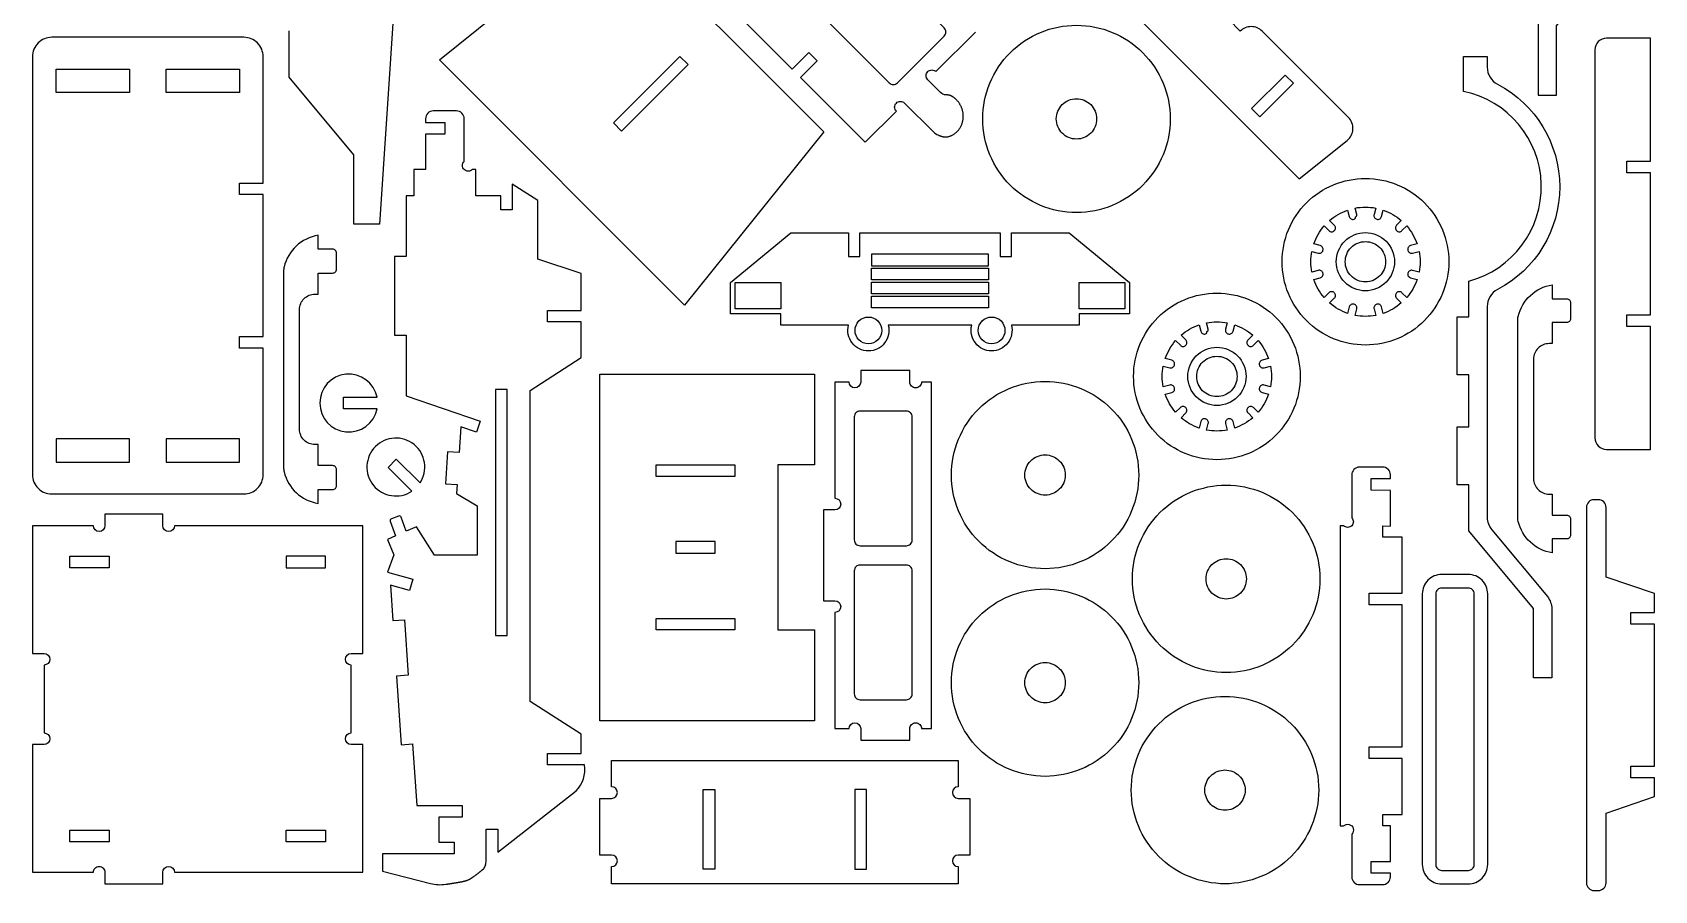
# Model space of a CAD drawing. Extents: x 18 to 858, y 13 to 863.
# Drawn here: x 18 to 858, y 13 to 458 of the extents above; entities that cross this region are included whole.
import ezdxf

# ---------------------------------------------------------------- set-up
doc = ezdxf.new("R2010")
doc.units = 0
doc.header["$MEASUREMENT"] = 0
for name, color, linetype in [('EXTERNAL_CUT', 62, 'CONTINUOUS'), ('HOLES', 5, 'CONTINUOUS'), ('POCKET_1MM', 3, 'CONTINUOUS')]:
    doc.layers.add(name, color=color, linetype=linetype)

msp = doc.modelspace()

# ---------------------------------------------------------------- linework, layer by layer
at = {"layer": 'EXTERNAL_CUT'}
for points in [[(797.46, 425.22), (806.96, 425.22), (806.96, 461.15), (840.36, 501.34), (840.36, 525.24), (846.36, 525.24), (846.36, 555.24), (840.36, 555.24), (840.36, 582.24), (846.36, 582.24), (846.36, 612.24), (840.36, 612.24), (840.36, 630.7, -0.790358), (843.08, 728.92), (843.08, 746.93), (830.86, 746.93), (830.86, 741.47, -0.278811), (825.51, 732.62, 0.604622), (825.51, 626.36, -0.278811), (830.86, 617.51), (830.86, 508.39, -0.175112), (828.55, 501.99), (799.77, 467.36, 0.175112), (797.46, 460.97)], [(643.31, 458.45), (637.33, 464.43, 0.414214), (637.33, 475.74), (592.66, 520.41, 0.446654), (580.77, 519.76), (560.87, 494.95), (673.83, 381.99), (698.63, 401.89, 0.446654), (699.29, 413.79), (654.62, 458.45, 0.414214)], [(127.56, 455.25), (28.14, 455.25, 0.414214), (18.14, 445.25), (18.14, 228.82, 0.414214), (28.14, 218.82), (127.56, 218.82, 0.414214), (137.56, 228.82), (137.56, 294.29), (125.35, 294.29), (125.35, 300.29), (137.56, 300.29), (137.56, 373.79), (125.35, 373.79), (125.35, 379.79), (137.56, 379.79), (137.56, 445.25, 0.414214)], [(558.52, 364.5, -0.414214), (510.02, 413, -0.414214), (558.52, 461.5, -0.414214), (607.02, 413, -0.414214)], [(855.56, 454.8), (832.85, 454.8, 0.414214), (826.85, 448.8), (826.85, 247.92, 0.414214), (832.85, 241.92), (855.56, 241.92), (855.56, 305.61), (843.36, 305.61), (843.36, 311.61), (855.56, 311.61), (855.56, 385.11), (843.36, 385.11), (843.36, 391.11), (855.56, 391.11)], [(804.55, 123.55), (795.05, 123.55), (795.05, 159.48), (761.64, 199.67), (761.64, 223.57), (755.64, 223.57), (755.64, 253.57), (761.64, 253.57), (761.64, 280.57), (755.64, 280.57), (755.64, 310.57), (761.64, 310.57), (761.64, 329.03, 0.790358), (758.93, 427.25), (758.93, 445.25), (771.14, 445.25), (771.14, 439.8, 0.278811), (776.5, 430.95, -0.604622), (776.5, 324.69, 0.278811), (771.14, 315.84), (771.14, 206.72, 0.175112), (773.45, 200.32), (802.24, 165.69, -0.175112), (804.55, 159.3)], [(299.52, 65.15, 0.25005), (303.8, 78.53), (284.72, 78.53), (284.72, 84.53), (302.19, 84.53), (302.19, 94.54), (275.72, 111.36), (275.72, 272.44), (302.19, 289.56), (302.19, 307.89), (284.72, 307.89), (284.72, 313.89), (302.19, 313.89), (302.19, 332.95), (279.75, 340.43), (279.75, 370.75), (266.52, 379.25), (266.52, 365.97), (260.52, 365.97), (260.52, 373.19), (247.61, 373.19), (247.61, 386.76), (245.85, 386.76, -0.414214), (241.61, 386.76, -0.414214), (241.61, 391), (241.61, 413.13, 0.414214), (237.61, 417.13), (225.61, 417.13, 0.414214), (221.61, 413.13), (221.61, 411.13), (231.61, 411.13), (231.61, 405.13), (221.61, 405.13), (221.61, 386.76), (215.61, 386.76), (215.61, 373.19), (211.56, 373.19), (211.56, 341.83), (205.56, 341.83), (205.56, 301.01), (211.56, 301.01), (211.56, 269.58), (249.89, 256.53), (247.95, 250.85), (239.81, 253.62), (238.98, 240.27), (232.99, 240.64), (231.97, 224.13), (237.96, 223.76), (237.67, 219.04), (248.27, 212.61), (248.27, 187.08), (226.23, 187.08), (216.86, 201.82), (211.64, 199.51), (208.96, 206.78, 0.414214), (207.67, 207.37), (203.92, 205.99, 0.414214), (203.33, 204.7), (206.14, 197.07), (201.91, 195.19), (205.12, 187.24), (201.85, 178.32), (214.99, 174.66), (213.38, 168.88), (203.44, 171.65), (204.66, 153.33), (210.65, 153.73), (212.56, 124.97), (206.57, 124.57), (208.94, 89), (214.92, 89.4), (217.05, 57.48), (240.58, 57.48), (240.58, 51.48), (228.57, 51.48), (228.57, 38.48), (236.36, 38.48), (236.36, 32.48), (199.4, 32.48), (199.4, 23.57), (224.18, 17.17, 0.099481), (232.05, 16.75), (232.33, 16.79), (232.37, 16.79), (232.41, 16.8), (232.46, 16.81), (232.52, 16.81), (232.58, 16.82), (232.64, 16.83), (232.71, 16.84), (232.78, 16.85), (232.86, 16.87), (232.95, 16.88), (233.04, 16.89), (233.14, 16.91), (233.24, 16.92), (233.35, 16.94), (233.47, 16.95), (233.59, 16.97), (233.72, 16.99), (233.86, 17.01), (234, 17.03), (234.16, 17.06), (234.32, 17.08), (234.48, 17.11), (234.66, 17.13), (234.84, 17.16), (235.02, 17.19), (235.22, 17.22), (235.41, 17.25), (235.62, 17.28), (235.83, 17.31), (236.04, 17.34), (236.26, 17.38), (236.48, 17.41), (236.7, 17.45), (236.93, 17.48), (237.16, 17.52), (237.39, 17.56), (237.63, 17.6), (237.87, 17.63), (238.11, 17.67), (238.35, 17.71), (238.6, 17.76), (238.84, 17.8), (239.09, 17.84), (239.33, 17.88), (239.58, 17.93), (239.82, 17.98), (240.06, 18.02), (240.31, 18.07), (240.55, 18.12), (240.79, 18.17), (241.02, 18.22), (241.26, 18.28), (241.49, 18.34), (241.72, 18.39), (241.95, 18.45), (242.17, 18.51), (242.38, 18.58), (242.6, 18.64), (242.81, 18.71), (243.01, 18.78), (243.21, 18.86), (243.4, 18.93), (243.59, 19.01), (243.78, 19.09), (243.96, 19.17), (244.14, 19.26), (244.32, 19.35), (244.5, 19.44), (244.67, 19.54), (244.85, 19.64), (245.02, 19.74), (245.2, 19.84), (245.38, 19.95), (245.55, 20.07), (245.73, 20.19), (245.91, 20.31), (246.09, 20.43), (246.28, 20.56), (246.47, 20.7), (246.66, 20.83), (246.85, 20.98), (247.05, 21.12), (247.25, 21.27), (247.45, 21.42), (247.65, 21.57), (247.84, 21.72), (248.04, 21.87), (248.23, 22.02), (248.43, 22.16), (248.61, 22.31), (248.79, 22.45), (248.97, 22.59), (249.14, 22.73), (249.31, 22.85), (249.46, 22.98), (249.61, 23.1), (249.75, 23.21), (249.88, 23.31), (250, 23.4), (250.75, 24, 0.228903), (253.02, 28.71), (253.01, 45.29), (259, 45.29), (259, 33.38)], [(738.59, 308.56, -0.414214), (677.59, 308.56, -0.414214), (677.59, 369.56, -0.414214), (738.59, 369.56, -0.414214)], [(175.53, 223.14), (175.53, 231.49, 0.414214), (173.53, 233.49), (166.03, 233.49), (166.03, 244.38), (164.37, 244.38, -0.414214), (156.37, 252.38), (156.37, 314.29, -0.414214), (164.37, 322.29), (166.03, 322.29), (166.03, 333.19), (173.53, 333.19, 0.414214), (175.53, 335.19), (175.53, 343.53, 0.414214), (173.53, 345.53), (166.03, 345.53), (166.03, 352.74, 0.304566), (148.41, 336.41, 0.058108), (148.15, 334.11), (148.15, 232.57, 0.058108), (148.41, 230.27, 0.304566), (166.03, 213.94), (166.03, 221.14), (173.53, 221.14, 0.414214)], [(554.83, 354), (586.03, 328.28), (586.03, 312.16), (560, 312.16), (560, 306.16), (524.85, 306.16, -0.491191), (514.6, 292.88, -0.491191), (504.34, 306.16), (461.09, 306.16, -0.491191), (450.83, 292.88, -0.491191), (440.57, 306.16), (405.43, 306.16), (405.43, 312.16), (379.39, 312.16), (379.39, 328.28), (410.6, 354), (440.46, 354), (440.46, 341.8), (446.46, 341.8), (446.46, 354), (518.96, 354), (518.96, 341.8), (524.96, 341.8), (524.96, 354)], [(661.71, 249.19, -0.414214), (600.71, 249.19, -0.414214), (600.71, 310.19, -0.414214), (661.71, 310.19, -0.414214)], [(814.28, 317.91), (814.28, 309.56, -0.414214), (812.28, 307.56), (804.78, 307.56), (804.78, 296.67), (803.12, 296.67, 0.414214), (795.12, 288.67), (795.12, 226.76, 0.414214), (803.12, 218.76), (804.78, 218.76), (804.78, 207.86), (812.28, 207.86, -0.414214), (814.28, 205.86), (814.28, 197.52, -0.414214), (812.28, 195.52), (804.78, 195.52), (804.78, 188.32, -0.304566), (787.16, 204.64, -0.058108), (786.89, 206.95), (786.89, 308.48, -0.058108), (787.16, 310.78, -0.304566), (804.78, 327.11), (804.78, 319.91), (812.28, 319.91, -0.414214)], [(196.58, 262.88), (179.15, 262.88), (179.15, 268.88), (196.58, 268.88, 0.904015), (166.9, 265.88, 0.904015)], [(433.52, 97.32), (440.84, 97.32, -1), (446.84, 97.32), (446.84, 91.32), (472.3, 91.32), (472.3, 97.32, -0.414214), (475.3, 100.32, -0.414214), (478.3, 97.32), (483.52, 97.32), (483.52, 276.76), (478.3, 276.76, -0.414214), (475.3, 273.76, -0.414214), (472.3, 276.76), (472.3, 282.76), (446.84, 282.76), (446.84, 276.76, -1), (440.84, 276.76), (433.52, 276.76), (433.52, 216.59, -1), (433.52, 210.59), (427.52, 210.59), (427.52, 163.48), (433.52, 163.48, -1), (433.52, 157.48)], [(542.27, 180.12, -0.414214), (493.77, 228.63, -0.414214), (542.27, 277.13, -0.414214), (590.77, 228.63, -0.414214)], [(446.52, 192.04), (470.52, 192.04, 0.414214), (473.52, 195.04), (473.52, 258.76, 0.414214), (470.52, 261.76), (446.52, 261.76, 0.414214), (443.52, 258.76), (443.52, 195.04, 0.414214)], [(214.52, 220.26), (202.2, 232.58), (206.44, 236.83), (218.76, 224.51, 0.904015), (195.65, 243.37, 0.904015)], [(705.02, 16.57), (717.02, 16.57, 0.414214), (721.02, 20.57), (721.02, 22.57), (711.02, 22.57), (711.02, 28.57), (721.02, 28.57), (721.02, 46.94), (717.02, 46.94), (717.02, 52.94), (727.02, 52.94), (727.02, 81.91), (710.02, 81.91), (710.02, 87.91), (727.02, 87.91), (727.02, 161.41), (710.02, 161.41), (710.02, 167.41), (727.02, 167.41), (727.02, 196.38), (717.02, 196.38), (717.02, 202.38), (721.02, 202.19), (721.02, 220.57), (711.02, 220.76), (711.02, 226.76), (721.02, 226.76), (721.02, 228.76, 0.414214), (717.02, 232.75), (705.02, 232.75, 0.414214), (701.02, 228.57), (701.02, 206.44, -0.414214), (701.02, 202.38, -0.414214), (696.78, 202.38), (695.02, 202.38), (695.02, 46.94), (696.78, 46.94, -1), (701.02, 42.7), (701.02, 20.57, 0.414214)], [(670.32, 140.58, -0.414214), (601.73, 140.58, -0.414214), (601.73, 209.17, -0.414214), (670.32, 209.17, -0.414214)], [(828.61, 215.86), (826.47, 215.86, 0.414214), (822.47, 211.86), (822.47, 17.49, 0.414214), (826.47, 13.49), (828.61, 13.49, 0.414214), (832.61, 17.49), (832.61, 53.58), (857.74, 62.11), (857.74, 71.92), (845.53, 71.92), (845.53, 77.92), (857.74, 77.92), (857.74, 151.42), (845.53, 151.42), (845.53, 157.42), (857.74, 157.42), (857.74, 167.24), (832.61, 175.77), (832.61, 211.86, 0.414214)], [(189.12, 202.38), (91.65, 202.38, -1), (85.65, 202.38), (85.65, 208.38), (55.67, 208.38), (55.67, 202.38, -1), (49.67, 202.38), (18.14, 202.38), (18.14, 136.22), (24.14, 136.22, -1), (24.14, 130.22), (24.14, 95.1, -1), (24.14, 89.1), (18.14, 89.1), (18.14, 22.94), (49.67, 22.94, -0.414214), (52.67, 25.94, -0.414214), (55.67, 22.94), (55.67, 16.94), (85.65, 16.94), (85.65, 22.94, -1), (91.65, 22.94), (189.12, 22.94), (189.12, 89.1), (183.12, 89.1, -1), (183.12, 95.1), (183.12, 130.22, -1), (183.12, 136.22), (189.12, 136.22)], [(446.52, 112.32), (470.52, 112.32, 0.414214), (473.52, 115.32), (473.52, 179.04, 0.414214), (470.52, 182.04), (446.52, 182.04, 0.414214), (443.52, 179.04), (443.52, 115.32, 0.414214)], [(737.52, 167.13), (737.52, 26.95, 0.414214), (747.52, 16.95), (761.36, 16.95, 0.414214), (771.36, 26.95), (771.36, 167.13, 0.414214), (761.36, 177.13), (747.52, 177.13, 0.414214)], [(542.27, 72.62, -0.414214), (493.77, 121.13, -0.414214), (542.27, 169.63, -0.414214), (590.77, 121.13, -0.414214)], [(635.4, 17, -0.414214), (586.9, 65.5, -0.414214), (635.4, 114, -0.414214), (683.9, 65.5, -0.414214)], [(317.9, 16.97), (317.9, 25.87, 1), (317.9, 31.87), (311.89, 31.87), (311.89, 61.23), (317.9, 61.23, 1), (317.9, 67.23), (317.9, 80.88), (497.33, 80.88), (497.33, 67.23, 1), (497.33, 61.23), (503.33, 61.23), (503.33, 31.87), (497.33, 31.87, 1), (497.33, 25.87), (497.33, 16.97)]]:
    msp.add_lwpolyline(points, format="xyb", close=True, dxfattribs=at)
for points in [[(427.76, 406.35), (355.64, 316.65), (228.76, 443.53), (318.46, 515.65)], [(422.98, 101.44), (311.89, 101.44), (311.89, 280.88), (422.98, 280.88), (422.98, 233.91), (403.95, 233.91), (403.95, 148.41), (422.98, 148.41)]]:
    msp.add_lwpolyline(points, close=True, dxfattribs=at)
msp.add_lwpolyline([(360.11, 489.95), (411.38, 438.68), (420.01, 447.32), (424.25, 443.07), (415.62, 434.44), (449.19, 400.88), (465.29, 416.98, -0.414214), (465.29, 421.22, -0.414214), (469.53, 421.22), (484.44, 406.32, 0.096499), (486.84, 404.7), (487.04, 404.61), (487.07, 404.6), (487.1, 404.59), (487.14, 404.57), (487.18, 404.56), (487.22, 404.54), (487.27, 404.52), (487.32, 404.5), (487.38, 404.47), (487.44, 404.45), (487.5, 404.43), (487.57, 404.4), (487.65, 404.37), (487.73, 404.34), (487.82, 404.31), (487.91, 404.28), (488.01, 404.24), (488.12, 404.2), (488.23, 404.17), (488.35, 404.13), (488.47, 404.08), (488.61, 404.04), (488.75, 403.99), (488.89, 403.95), (489.05, 403.9), (489.21, 403.86), (489.38, 403.82), (489.55, 403.78), (489.74, 403.75), (489.93, 403.72), (490.12, 403.69), (490.33, 403.67), (490.54, 403.66), (490.76, 403.65), (490.99, 403.66), (491.22, 403.67), (491.46, 403.69), (491.71, 403.73), (491.96, 403.77), (492.22, 403.83), (492.49, 403.9), (492.77, 403.99), (493.05, 404.09), (493.34, 404.2), (493.63, 404.32), (493.92, 404.46), (494.22, 404.61), (494.51, 404.78), (494.81, 404.96), (495.11, 405.15), (495.4, 405.35), (495.7, 405.56), (495.99, 405.79), (496.27, 406.03), (496.55, 406.27), (496.82, 406.54), (497.08, 406.81), (497.34, 407.09), (497.58, 407.38), (497.82, 407.69), (498.04, 408), (498.25, 408.32), (498.45, 408.66), (498.64, 409), (498.81, 409.35), (498.97, 409.71), (499.12, 410.07), (499.25, 410.44), (499.38, 410.81), (499.49, 411.19), (499.59, 411.57), (499.67, 411.95), (499.75, 412.34), (499.81, 412.73), (499.86, 413.11), (499.9, 413.5), (499.92, 413.88), (499.93, 414.26), (499.94, 414.64), (499.93, 415.02), (499.9, 415.39), (499.87, 415.76), (499.82, 416.12), (499.77, 416.48), (499.7, 416.83), (499.62, 417.17), (499.54, 417.51), (499.44, 417.84), (499.34, 418.17), (499.23, 418.49), (499.1, 418.8), (498.98, 419.11), (498.84, 419.41), (498.7, 419.7), (498.55, 419.99), (498.4, 420.27), (498.24, 420.54), (498.08, 420.81), (497.91, 421.06), (497.74, 421.31), (497.57, 421.55), (497.39, 421.78), (497.21, 422.01), (497.03, 422.22), (496.85, 422.43), (496.67, 422.63), (496.48, 422.83), (496.29, 423.01), (496.11, 423.19), (495.92, 423.36), (495.74, 423.52), (495.55, 423.67), (495.37, 423.82), (495.19, 423.96), (495.01, 424.09), (494.84, 424.21), (494.66, 424.33), (494.49, 424.44), (494.33, 424.54), (494.17, 424.63), (494.01, 424.72), (493.86, 424.8), (493.71, 424.87), (493.57, 424.94), (493.43, 425), (493.3, 425.05), (493.17, 425.1), (493.05, 425.15), (492.93, 425.18), (492.81, 425.22), (492.7, 425.25), (492.59, 425.27), (492.49, 425.3), (492.39, 425.32), (492.3, 425.33), (492.21, 425.35), (492.12, 425.36), (492.04, 425.37), (491.96, 425.38), (491.89, 425.38), (491.82, 425.39), (491.75, 425.4), (491.69, 425.4), (491.63, 425.41), (491.57, 425.41), (491.52, 425.41), (491.47, 425.42), (491.42, 425.42), (491.38, 425.42), (491.34, 425.43), (491.3, 425.43), (491.26, 425.43), (491.23, 425.43), (491.2, 425.43), (491.17, 425.43), (491.14, 425.43), (491.12, 425.43), (491.1, 425.43), (491.08, 425.44), (491.06, 425.44), (490.93, 425.44, -0.19413), (488.18, 426.61), (481.55, 433.24, -0.414214), (481.55, 437.48, -0.414214), (485.79, 437.48), (506.27, 457.96)], format="xyb", dxfattribs=at)
msp.add_lwpolyline([(205.39, 472.72), (197.79, 358.55), (184.42, 358.55), (184.42, 394.48), (151.02, 434.67), (151.02, 458.57)], dxfattribs=at)
at = {"layer": 'HOLES'}
for points in [[(490.01, 460.08), (441.42, 508.68, 0.414214), (437.18, 508.68), (413.03, 484.53, 0.414214), (413.03, 480.29), (461.62, 431.69, 0.414214), (465.86, 431.69), (490.01, 455.84, 0.414214)], [(558.52, 402.56, -0.414214), (548.08, 413, -0.414214), (558.52, 423.44, -0.414214), (568.96, 413, -0.414214)], [(715.47, 331.68, -0.414214), (700.71, 331.68, -0.414214), (700.71, 346.44, -0.414214), (715.47, 346.44, -0.414214)], [(638.6, 272.3, -0.414214), (623.83, 272.3, -0.414214), (623.83, 287.07, -0.414214), (638.6, 287.07, -0.414214)], [(542.27, 218.19, -0.414214), (531.83, 228.63, -0.414214), (542.27, 239.07, -0.414214), (552.71, 228.63, -0.414214)], [(643.41, 167.49, -0.414214), (628.64, 167.49, -0.414214), (628.64, 182.26, -0.414214), (643.41, 182.26, -0.414214)], [(744.52, 167.13), (744.52, 26.95, 0.414214), (747.52, 23.95), (761.36, 23.95, 0.414214), (764.36, 26.95), (764.36, 167.13, 0.414214), (761.36, 170.13), (747.52, 170.13, 0.414214)], [(542.27, 110.69, -0.414214), (531.83, 121.13, -0.414214), (542.27, 131.57, -0.414214), (552.71, 121.13, -0.414214)], [(635.4, 55.06, -0.414214), (624.96, 65.5, -0.414214), (635.4, 75.94, -0.414214), (645.84, 65.5, -0.414214)]]:
    msp.add_lwpolyline(points, format="xyb", close=True, dxfattribs=at)
for points in [[(357.51, 441.16), (353.27, 445.4), (318.83, 410.96), (323.07, 406.72)], [(68.35, 438.76), (68.35, 426.76), (30.35, 426.76), (30.35, 438.76)], [(125.35, 438.76), (125.35, 426.76), (87.35, 426.76), (87.35, 438.76)], [(670.78, 431.44), (653.42, 414.09), (649.18, 418.33), (666.53, 435.68)], [(263.81, 145.51), (263.81, 272.92), (257.81, 272.92), (257.81, 145.51)], [(68.35, 247.32), (30.35, 247.32), (30.35, 235.32), (68.35, 235.32)], [(125.35, 247.32), (87.35, 247.32), (87.35, 235.32), (125.35, 235.32)], [(340.96, 227.91), (340.96, 233.91), (381.66, 233.91), (381.66, 227.91)], [(351.18, 188.16), (371.44, 188.16), (371.44, 194.16), (351.18, 194.16)], [(57.78, 186.64), (57.78, 180.64), (37.44, 180.64), (37.44, 186.64)], [(169.83, 186.64), (149.48, 186.64), (149.48, 180.64), (169.83, 180.64)], [(340.96, 148.41), (340.96, 154.41), (381.66, 154.41), (381.66, 148.41)], [(365.36, 24.63), (365.36, 65.89), (371.36, 65.89), (371.36, 24.63)], [(443.86, 24.63), (449.86, 24.63), (449.86, 65.89), (443.86, 65.89)], [(57.78, 38.68), (37.44, 38.68), (37.44, 44.68), (57.78, 44.68)], [(169.83, 44.68), (169.83, 38.68), (149.48, 38.68), (149.48, 44.68)]]:
    msp.add_lwpolyline(points, close=True, dxfattribs=at)
at = {"layer": 'POCKET_1MM'}
for points in [[(702.9, 362.27, 0.414214), (703.61, 363.5), (702.72, 366.83, -0.095807), (713.46, 366.83), (712.57, 363.5, 0.414214), (713.98, 361.05, 0.414214), (716.43, 362.46), (717.32, 365.8, -0.095807), (726.62, 360.43), (724.18, 357.99, 0.414214), (724.18, 355.16, 0.414214), (727.01, 355.16), (729.45, 357.6, -0.095807), (734.82, 348.3), (731.49, 347.4, 0.414214), (730.08, 344.95, 0.414214), (732.53, 343.54), (735.86, 344.43, -0.095807), (735.86, 333.69), (732.53, 334.58, 0.414214), (730.08, 333.17, 0.414214), (731.49, 330.72), (734.82, 329.83, -0.095807), (729.45, 320.53), (727.01, 322.97, 0.414214), (724.18, 322.97, 0.414214), (724.18, 320.14), (726.62, 317.7, -0.095807), (717.32, 312.33), (716.43, 315.66, 0.414214), (713.98, 317.07, 0.414214), (712.57, 314.62), (713.46, 311.29, -0.095807), (702.72, 311.29), (703.61, 314.62, 0.414214), (702.2, 317.07, 0.414214), (699.75, 315.66), (698.85, 312.33, -0.095807), (689.55, 317.7), (691.99, 320.14, 0.414214), (691.99, 322.97, 0.414214), (689.16, 322.97), (686.72, 320.53, -0.095807), (681.35, 329.83), (684.69, 330.72, 0.414214), (686.1, 333.17, 0.414214), (683.65, 334.58), (680.32, 333.69, -0.095807), (680.32, 344.43), (683.65, 343.54, 0.414214), (686.1, 344.95, 0.414214), (684.69, 347.4), (681.35, 348.3, -0.095807), (686.72, 357.6), (689.16, 355.16, 0.414214), (691.99, 355.16, 0.414214), (691.99, 357.99), (689.55, 360.43, -0.095807), (698.85, 365.8), (699.75, 362.46, 0.414214), (702.2, 361.05, 0.414214)], [(718.74, 328.41, -0.414214), (697.43, 328.41, -0.414214), (697.43, 349.72, -0.414214), (718.74, 349.72, -0.414214)], [(443.9, 303.48, -0.414214), (450.83, 310.41, -0.414214), (457.76, 303.48, -0.414214), (450.83, 296.54, -0.414214)], [(507.66, 303.48, -0.414214), (514.6, 310.41, -0.414214), (521.53, 303.48, -0.414214), (514.6, 296.54, -0.414214)], [(626.03, 302.9, 0.414214), (626.74, 304.12), (625.84, 307.46, -0.095807), (636.58, 307.46), (635.69, 304.12, 0.414214), (637.1, 301.67, 0.414214), (639.55, 303.09), (640.45, 306.42, -0.095807), (649.75, 301.05), (647.31, 298.61, 0.414214), (647.31, 295.78, 0.414214), (650.14, 295.78), (652.58, 298.22, -0.095807), (657.95, 288.92), (654.61, 288.03, 0.414214), (653.2, 285.58, 0.414214), (655.65, 284.16), (658.98, 285.06, -0.095807), (658.98, 274.32), (655.65, 275.21, 0.414214), (653.2, 273.8, 0.414214), (654.61, 271.35), (657.95, 270.45, -0.095807), (652.58, 261.15), (650.14, 263.59, 0.414214), (647.31, 263.59, 0.414214), (647.31, 260.76), (649.75, 258.32, -0.095807), (640.45, 252.95), (639.55, 256.29, 0.414214), (637.1, 257.7, 0.414214), (635.69, 255.25), (636.58, 251.92, -0.095807), (625.84, 251.92), (626.74, 255.25, 0.414214), (625.32, 257.7, 0.414214), (622.87, 256.29), (621.98, 252.95, -0.095807), (612.68, 258.32), (615.12, 260.76, 0.414214), (615.12, 263.59, 0.414214), (612.29, 263.59), (609.85, 261.15, -0.095807), (604.48, 270.45), (607.81, 271.35, 0.414214), (609.23, 273.8, 0.414214), (606.78, 275.21), (603.44, 274.32, -0.095807), (603.44, 285.06), (606.78, 284.16, 0.414214), (609.23, 285.58, 0.414214), (607.81, 288.03), (604.48, 288.92, -0.095807), (609.85, 298.22), (612.29, 295.78, 0.414214), (615.12, 295.78, 0.414214), (615.12, 298.61), (612.68, 301.05, -0.095807), (621.98, 306.42), (622.87, 303.09, 0.414214), (625.32, 301.67, 0.414214)], [(641.87, 269.03, -0.414214), (620.56, 269.03, -0.414214), (620.56, 290.34, -0.414214), (641.87, 290.34, -0.414214)]]:
    msp.add_lwpolyline(points, format="xyb", close=True, dxfattribs=at)
for points in [[(512.97, 342.93), (452.46, 342.93), (452.46, 336.93), (512.97, 336.93)], [(405.43, 328.28), (405.43, 314.68), (381.92, 314.68), (381.92, 328.28)], [(512.97, 335.68), (512.97, 329.68), (452.46, 329.68), (452.46, 335.68)], [(512.97, 328.43), (512.97, 322.43), (452.46, 322.43), (452.46, 328.43)], [(560, 328.28), (583.51, 328.28), (583.51, 314.68), (560, 314.68)], [(512.97, 321.18), (512.97, 315.18), (452.46, 315.18), (452.46, 321.18)]]:
    msp.add_lwpolyline(points, close=True, dxfattribs=at)

doc.saveas('drawing.dxf')
